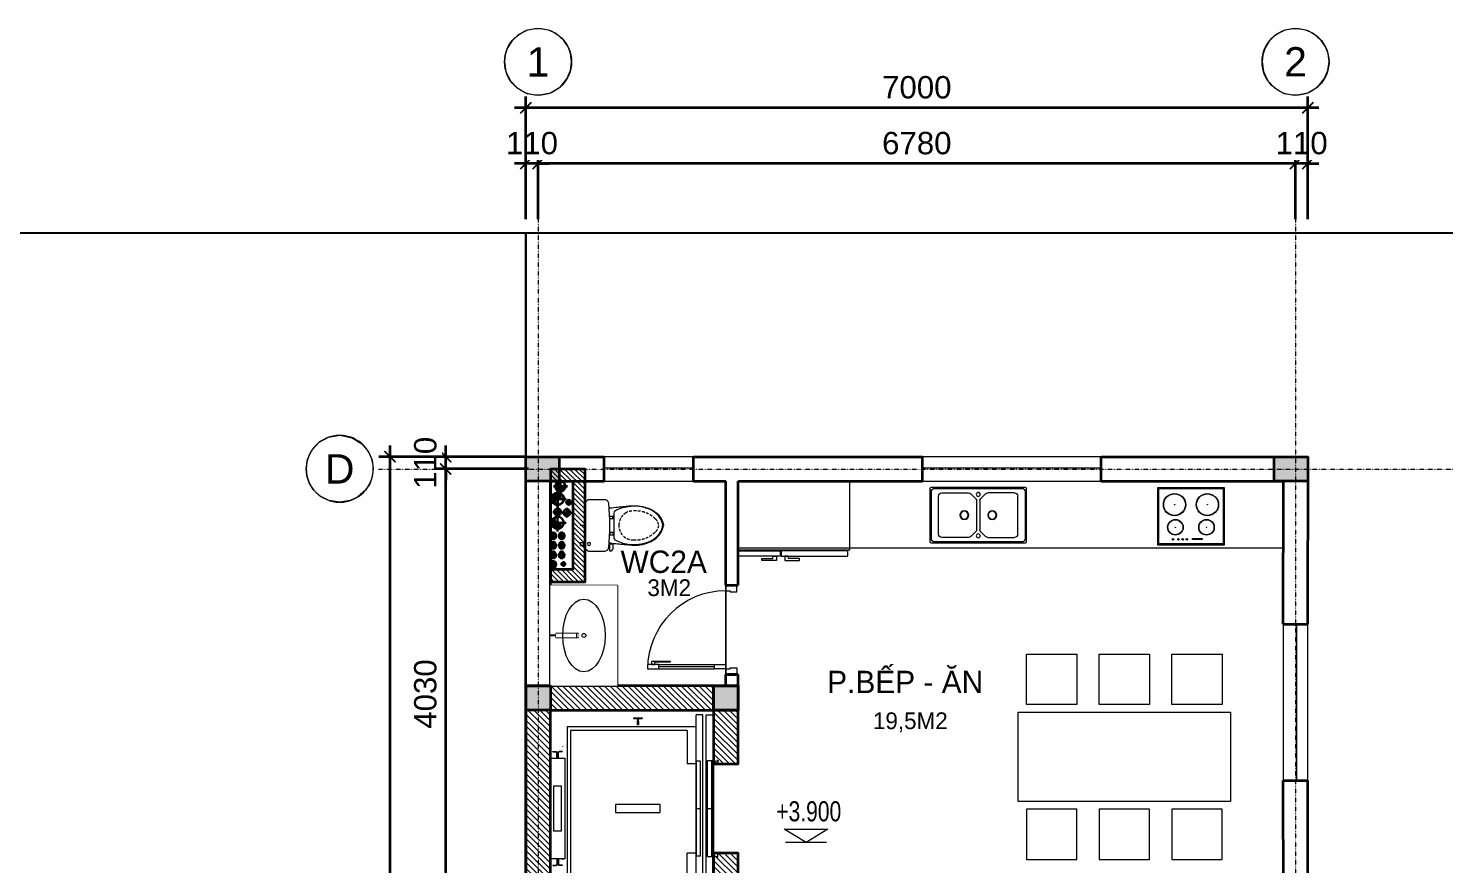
# Model space of a CAD drawing. Header units: millimetres. Extents: x -127141 to 682685, y -1234500 to 49778.
# Drawn here: x 241244 to 253923, y -268152 to -260665 of the extents above; entities that cross this region are included whole.
import ezdxf
from ezdxf.enums import TextEntityAlignment as Align

# ---------------------------------------------------------------- set-up
doc = ezdxf.new("R2010")
doc.units = ezdxf.units.MM
doc.header["$MEASUREMENT"] = 0
doc.set_wipeout_variables(frame=1)
for name, pattern in [('$AUDIT_BAD_LTYPE2', [0]), ('ACAD_ISO03W100', [30, 12, -18]), ('CENTER2', [1.125, 0.75, -0.125, 0.125, -0.125]), ('CONTINOUS', [0]), ('DASHDOT', [1, 0.5, -0.25, 0, -0.25]), ('DIVIDEX22', [1.25, 0.625, -0.25, 0, -0.125, 0, -0.25]), ('PHANTOM2', [1.25, 0.625, -0.125, 0.125, -0.125, 0.125, -0.125]), ('PHANTOM3', [1.5, 0.625, -0.125, 0.125, -0.125, 0.125, -0.125, 0.125, -0.125]), ('xref-thap C (mb tang 32-2)$0$HIDDEN', [0.375, 0.25, -0.125])]:
    doc.linetypes.add(name, pattern=pattern)
for name, color, linetype, lineweight in [('-CONCRETE', 1, 'Continuous', 35), ('-DOOR', 137, 'Continuous', 9), ('-FURNITURE', 46, 'Continuous', 9), ('-HATCH', 8, 'Continuous', 5), ('-KH', 143, 'Continuous', 13), ('-LINE1', 7, 'Continuous', 18), ('-LINE2', 252, 'Continuous', 9), ('-TEXT', 7, 'Continuous', 15), ('-WALL', 4, 'Continuous', 35), ('A-COT VACH', 2, 'Continuous', 35), ('A-DIM', 251, 'Continuous', 15), ('A-HATCH', 251, 'Continuous', 5), ('A-KY HIEU', 34, 'Continuous', 20), ('A-NET THAY', 125, 'Continuous', 18), ('A-TRUC', 251, 'DASHDOT', 5), ('A-TUONG', 7, 'Continuous', 35), ('N1.1-CN', 4, 'CONTINOUS', 35), ('N1.3-TN', 6, 'CENTER2', 35), ('N1.4-TP', 4, 'PHANTOM2', 35), ('N1.5-TH', 2, 'PHANTOM3', 30), ('N1.6-NM', 3, 'DIVIDEX22', 30), ('N4-OTHER1', 143, 'CONTINOUS', 15), ('TEXT25', 2, 'Continuous', 13)]:
    doc.layers.add(name, color=color, linetype=linetype, lineweight=lineweight)
doc.layers.add('LUOI GIONG', color=160, linetype='Continuous', plot=False)
for name, color, linetype in [('M-CD', 40, 'ACAD_ISO03W100'), ('M-Control', 170, 'CENTER2'), ('M-RP', 140, 'Continuous')]:
    doc.layers.add(name, color=color, linetype=linetype)
doc.styles.add('1', font='arial.ttf')
doc.styles.add('A1-arial', font='arial.ttf', dxfattribs={"width": 0.8})
doc.styles.get("Standard").update_dxf_attribs({"font": 'arial.ttf'})
doc.styles.add('SVN_AVO_thuong', font='')
doc.styles.add('T1', font='', dxfattribs={"height": 200})
doc.styles.add('vnavanth', font='', dxfattribs={"width": 0.8})
doc.styles.get('SVN_AVO_thuong').set_extended_font_data('SVN-Avo')
doc.styles.get('T1').set_extended_font_data('VNgeometric Light')
doc.styles.get('vnavanth').set_extended_font_data('.VnAvantH')
doc.dimstyles.new('DIM_LAYOUT A2-A3', dxfattribs={"dimscale": 0, "dimtxt": 2, "dimasz": 1, "dimexe": 1, "dimexo": 0, "dimgap": 0.8, "dimtad": 1, "dimdec": 0, "dimlfac": -1, "dimzin": 0, "dimdsep": 46, "dimtxsty": 'Standard', "dimblk": 'ARCHTICK', "dimcen": 1, "dimdle": 1, "dimclrd": 256, "dimclre": 256, "dimclrt": 7, "dimadec": 0, "dimazin": 0, "dimtfac": 1, "dimtdec": 0, "dimtix": 1, "dimtofl": 0, "dimtmove": 2, "dimatfit": 3, "dimldrblk": 'ARCHTICK', "dimfxl": 1, "dimtfill": 1, "dimtolj": 1, "dimtzin": 0, "dimarcsym": 0})

# ---------------------------------------------------------------- blocks, each defined once
blk = doc.blocks.new('X-5M-DH-2-CORE$0$A$C75E80C28')
at = {"layer": '-LINE2', "linetype": 'Continuous', "ltscale": 2}
for p, q in [((-557, -112), (-560, -112)), ((-510, -22), (-510, -51)), ((-507, -22), (-510, -22)), ((-510, -109), (-510, -79)), ((-507, -22), (-507, -51)), ((-507, -109), (-507, -79)), ((-456, -57), (-501, -57)), ((-456, -60), (-501, -60)), ((-456, -70), (-501, -70)), ((-456, -73), (-501, -73)), ((-453, -63), (-453, -67)), ((-450, -63), (-450, -67)), ((450, -63), (450, -67)), ((453, -63), (453, -67)), ((456, -57), (501, -57)), ((456, -60), (501, -60)), ((456, -70), (501, -70)), ((456, -73), (501, -73)), ((457, -112), (460, -112)), ((507, -22), (510, -22)), ((507, -22), (507, -51)), ((507, -109), (507, -79)), ((510, -22), (510, -51)), ((510, -109), (510, -79)), ((-731, -149), (731, -149)), ((-731, -1305), (-731, -149)), ((-700, -179), (700, -179)), ((-700, -1225), (-700, -179)), ((700, -1225), (700, -179)), ((731, -1305), (731, -149)), ((-700, -1225), (-400, -1225)), ((-400, -1305), (-400, -1225)), ((700, -1225), (400, -1225)), ((400, -1305), (400, -1225)), ((840, -1305), (-840, -1305)), ((-840, -1365), (-840, -1305)), ((840, -1365), (-840, -1365)), ((425, -1309), (-425, -1309)), ((-425, -1343), (-425, -1309)), ((425, -1343), (-425, -1343)), ((0, -1309), (0, -1343)), ((425, -1343), (425, -1309)), ((840, -1365), (840, -1305)), ((840, -1395), (-840, -1395)), ((-840, -1395), (-840, -1455)), ((-840, -1455), (-435, -1455)), ((-435, -1450), (-435, -1460)), ((-435, -1450), (-400, -1450)), ((-435, -1460), (-425, -1460)), ((-435, -1490), (-435, -1500)), ((-435, -1490), (-425, -1490)), ((-435, -1500), (-400, -1500)), ((-433, -1452), (-433, -1458)), ((-433, -1452), (-402, -1452)), ((-433, -1458), (-425, -1458)), ((-433, -1492), (-433, -1498)), ((-433, -1492), (-425, -1492)), ((-433, -1498), (-402, -1498)), ((430, -1406), (-430, -1406)), ((-430, -1406), (-430, -1446)), ((430, -1446), (-430, -1446)), ((-425, -1458), (-425, -1460)), ((-425, -1490), (-425, -1492)), ((-402, -1452), (-402, -1498)), ((400, -1450), (-400, -1450)), ((-400, -1450), (-400, -1500)), ((0, -1406), (0, -1446)), ((400, -1450), (400, -1500)), ((435, -1450), (400, -1450)), ((435, -1500), (400, -1500)), ((402, -1452), (402, -1498)), ((433, -1452), (402, -1452)), ((433, -1498), (402, -1498)), ((433, -1458), (425, -1458)), ((425, -1458), (425, -1460)), ((435, -1460), (425, -1460)), ((425, -1490), (425, -1492)), ((435, -1490), (425, -1490)), ((433, -1492), (425, -1492)), ((430, -1406), (430, -1446)), ((433, -1452), (433, -1458)), ((433, -1492), (433, -1498)), ((435, -1450), (435, -1460)), ((840, -1455), (435, -1455)), ((435, -1490), (435, -1500)), ((840, -1395), (840, -1455))]:
    blk.add_line(p, q, dxfattribs=at)
for points in [[(-450, 0), (-450, -130), (450, -130), (450, 0)], [(-200, -29), (200, -29), (200, -101), (-200, -101)], [(-36, -584), (36, -584), (36, -984), (-36, -984)]]:
    blk.add_lwpolyline(points, close=True, dxfattribs=at)
for points in [[(-780, -789), (-751, -789, 0.414214), (-750, -788), (-750, -784), (-750, -780, 0.414214), (-751, -779), (-780, -779, -0.256978), (-784, -782), (-798, -782, -0.414214), (-801, -779), (-804, -749, 0.414214), (-807, -746), (-812, -746), (-812, -784), (-812, -821), (-807, -821, 0.414214), (-804, -818), (-801, -789, -0.414214), (-798, -786), (-784, -786, -0.256978), (-780, -789)], [(780, -789), (751, -789, -0.414214), (750, -788), (750, -784), (750, -780, -0.414214), (751, -779), (780, -779, 0.256978), (784, -782), (798, -782, 0.414214), (801, -779), (804, -749, -0.414214), (807, -746), (812, -746), (812, -784), (812, -821), (807, -821, -0.414214), (804, -818), (801, -789, 0.414214), (798, -786), (784, -786, 0.256978), (780, -789)]]:
    blk.add_lwpolyline(points, format="xyb", dxfattribs=at)
for centre, radius, start, end in [((-501, -51), 9.4, 180, 270), ((-501, -79), 9.4, 90, 180), ((-501, -51), 6.2, 180, 270), ((-501, -79), 6.2, 90, 180), ((-456, -63), 6.2, 0, 90), ((-456, -63), 3, 0, 90), ((-456, -67), 6.2, 270, 0), ((-456, -67), 3, 270, 0), ((456, -63), 6.2, 90, 180), ((456, -67), 6.2, 180, 270), ((456, -63), 3, 90, 180), ((456, -67), 3, 180, 270), ((501, -51), 6.2, 270, 0), ((501, -51), 9.4, 270, 0), ((501, -79), 9.4, 0, 90), ((501, -79), 6.2, 0, 90)]:
    blk.add_arc(centre, radius, start, end, dxfattribs=at)
blk = doc.blocks.new('A$C5C575821')
at = {"layer": '-CONCRETE'}
h = blk.add_hatch(color=256, dxfattribs=at)
h.dxf.hatch_style = 1
h.paths.add_polyline_path([(0, 220), (0, 0), (220, 0), (220, 220)])
blk.add_lwpolyline([(0, 0), (220, 0), (220, 220), (0, 220)], close=True, dxfattribs=at)
blk = doc.blocks.new('A$C3F71457E')
at = {"layer": 'A-HATCH'}
h = blk.add_hatch(dxfattribs=at)
h.set_pattern_fill('ANSI31', color=256, scale=300)
h.paths.add_polyline_path([(200, 380), (-20, 380), (-20, -98), (18, -98), (18, -67), (12, -67), (12, -75), (10, -75), (10, -65), (20, -65), (20, -100), (200, -100)])
h.paths.add_polyline_path([(-20, 600), (-1480, 600), (-1480, 380), (-20, 380)])
h.paths.add_polyline_path([(-1480, 380), (-1700, 380), (-1700, -1380), (-1480, -1380)])
h.paths.add_polyline_path([(-20, -1380), (-1480, -1380), (-1480, -1600), (-20, -1600)])
h.paths.add_polyline_path([(200, -900), (20, -900), (20, -935), (10, -935), (10, -925), (12, -925), (12, -933), (18, -933), (18, -902), (-20, -902), (-20, -1380), (-20, -1380), (200, -1380)])
at = {"layer": '-CONCRETE'}
blk.add_lwpolyline([(-20, -100), (-20, 380), (-1480, 380), (-1480, -1380), (-20, -1380), (-20, -900), (200, -900), (200, -1600), (-1700, -1600), (-1700, 600), (200, 600), (200, -100), (-20, -100)], dxfattribs=at)
at = {"layer": '-LINE1'}
blk.add_line((-20, -900), (-20, -100), dxfattribs=at)
at = {"layer": '-WALL'}
for p in [(-1700, 380), (-20, 380), (-1700, -1600), (-20, -1600)]:
    blk.add_blockref('A$C5C575821', p, dxfattribs=at)
at = {"color": 2, "rotation": 90}
blk.add_blockref('X-5M-DH-2-CORE$0$A$C75E80C28', (-1480, -500), dxfattribs=at)
blk = doc.blocks.new('A$C18091ED7')
for p, q in [((0, -42), (0, 0)), ((146, -27), (179, -27)), ((146, -27), (146, -30)), ((146, -30), (166, -30)), ((153, -37), (146, -30)), ((152, 0), (152, -27)), ((152, 0), (179, 0)), ((153, -37), (166, -37)), ((153, -40), (153, -37)), ((153, -40), (178, -40)), ((153, -40), (178, -40)), ((153, -40), (153, -42)), ((185, -30), (166, -30)), ((178, -37), (166, -37)), ((185, -30), (178, -37)), ((178, -37), (178, -40)), ((178, -40), (178, -42)), ((179, 0), (179, -27)), ((179, -27), (185, -27)), ((185, -27), (185, -30)), ((-83, -267), (-83, -300)), ((-83, -278), (-83, -288)), ((-61, -290), (-83, -290)), ((-63, -265), (-81, -265)), ((-61, -267), (-61, -300)), ((61, -267), (61, -300)), ((61, -290), (83, -290)), ((63, -265), (81, -265)), ((83, -267), (83, -300)), ((83, -278), (83, -288)), ((165, -262), (165, -290)), ((168, -260), (228, -260)), ((168, -292), (207, -292)), ((231, -274), (231, -262))]:
    blk.add_line(p, q)
for points in [[(230, -219, -0.137407), (225, -235), (222, -241, -0.236081), (198, -255, -0.051961), (-198, -255, -0.236081), (-222, -241), (-225, -235, -0.137407), (-230, -219), (-230, -72, -0.198912), (-226, -63), (-209, -46, -0.198912), (-200, -42), (0, -42), (200, -42, -0.198912), (209, -46), (226, -63, -0.198912), (230, -72)], [(144, -619, -0.212405), (26, -734, -0.027685), (-1, -739, -0.022279), (-26, -734, -0.212405), (-144, -619, -0.142796), (-167, -428, -0.093005), (-128, -309, -0.256439), (-111, -300), (0, -300), (111, -300, -0.256439), (128, -309, -0.093005), (167, -428, -0.142796)]]:
    blk.add_lwpolyline(points, format="xyb", close=True)
at = {"linetype": 'xref-thap C (mb tang 32-2)$0$HIDDEN', "ltscale": 100}
blk.add_lwpolyline([(61, -669, -0.199031), (0, -699, -0.199031), (-61, -669, -0.218924), (-132, -478, -0.153791), (-112, -404, -0.236701), (0, -348, -0.236701), (112, -404, -0.153791), (132, -478, -0.218924)], format="xyb", close=True, dxfattribs=at)
blk.add_circle((166, -78), 13.9)
for centre, radius, start, end in [((-81, -267), 1.98, 90, 180), ((-63, -267), 1.98, 0, 90), ((63, -267), 1.98, 90, 180), ((81, -267), 1.98, 0, 90), ((168, -262), 2.47, 90, 180), ((168, -290), 2.47, 180, 270), ((207, -277), 15.5, 270, 306.4659), ((168, -225), 80.1, 306.4659, 320.3123), ((228, -274), 2.47, 320.3123, 0)]:
    blk.add_arc(centre, radius, start, end)
for points in [[(-156, -259), (-157, -267), (-164, -328), (-169, -385), (-184, -528), (-136, -679), (-50, -735), (-20, -741), (0, -744)], [(156, -259), (157, -267), (164, -328), (169, -385), (184, -528), (136, -679), (50, -735), (20, -741), (0, -744)]]:
    blk.add_open_spline(points, degree=3, knots=[130.613938, 130.613938, 130.613938, 130.613938, 152.852109, 311.129351, 417.703951, 561.383393, 697.692632, 710.812262, 710.812262, 710.812262, 710.812262])
blk = doc.blocks.new('A$C14986441')
at = {"ltscale": 3}
for p, q in [((-250, 420), (-250, -420)), ((240, 430), (-240, 430)), ((250, -420), (250, 420)), ((-200, 325), (-200, 87)), ((170, 355), (-170, 355)), ((200, 87), (200, 325)), ((-191, 66), (-149, 24)), ((-128, 15), (128, 15)), ((149, 24), (191, 66)), ((-200, -325), (-200, -87)), ((-191, -66), (-149, -24)), ((-128, -15), (128, -15)), ((149, -24), (191, -66)), ((200, -87), (200, -325)), ((170, -355), (-170, -355)), ((-240, -430), (240, -430))]:
    blk.add_line(p, q, dxfattribs=at)
blk.add_lwpolyline([(240, -390), (240, 390, 0.414214), (210, 420), (-210, 420, 0.414214), (-240, 390), (-240, -390, 0.414214), (-210, -420), (210, -420, 0.414214)], format="xyb", close=True, dxfattribs=at)
for centre, radius in [((0, 125), 40), ((0, 125), 35), ((-186, 0), 17.5), ((185, 0), 17.5), ((0, -125), 40), ((0, -125), 35)]:
    blk.add_circle(centre, radius, dxfattribs=at)
for centre, radius, start, end in [((-240, 420), 10, 90, 180), ((240, 420), 10, 0, 90), ((-170, 325), 30, 90, 180), ((170, 325), 30, 0, 90), ((-170, 87), 30, 180, 225), ((-128, 45), 30, 225, 270), ((128, 45), 30, 270, 315), ((170, 87), 30, 315, 0), ((-170, -87), 30, 135, 180), ((-128, -45), 30, 90, 135), ((128, -45), 30, 45, 90), ((170, -87), 30, 0, 45), ((-170, -325), 30, 180, 270), ((170, -325), 30, 270, 0), ((-240, -420), 10, 180, 270), ((240, -420), 10, 270, 0)]:
    blk.add_arc(centre, radius, start, end, dxfattribs=at)
blk = doc.blocks.new('A$C55AD6C8F')
at = {"ltscale": 3}
for p, q in [((-670, 624), (-670, 1000)), ((-670, 1000), (-624, 1000)), ((-624, 1000), (-624, 624)), ((0, 1000), (-615, 1000)), ((-615, 1000), (-615, 0)), ((0, 0), (0, 1000)), ((-624, 624), (-670, 624)), ((-670, 613), (-670, 18)), ((-624, 613), (-670, 613)), ((-624, 18), (-624, 613)), ((-670, 18), (-624, 18)), ((-615, 0), (0, 0))]:
    blk.add_line(p, q, dxfattribs=at)
at = {"ltscale": 3, "elevation": 0}
for points in [[(-670, 688), (-670, 657), (-710, 657), (-710, 788), (-691, 788), (-691, 688)], [(-670, 549), (-670, 580), (-710, 580), (-710, 449), (-691, 449), (-691, 549)]]:
    blk.add_lwpolyline(points, close=True, dxfattribs=at)
blk = doc.blocks.new('A$C23F441E4')
at = {"ltscale": 3}
blk.add_lwpolyline([(-300, 0), (-300, -510), (300, -510), (300, 0), (-300, 0)], dxfattribs=at)
for points in [[(-290, -10), (-290, -500), (290, -500), (290, -10)], [(-100, -46), (-15, -46), (-15, -56), (-100, -56)]]:
    blk.add_lwpolyline(points, close=True, dxfattribs=at)
for centre, radius in [((-139, -156), 70), ((-139, -156), 67), ((37, -48), 6.6), ((74, -48), 6.6), ((139, -156), 70), ((139, -156), 67), ((112, -48), 6.6), ((160, -48), 6.6), ((-139, -156), 2), ((139, -156), 2), ((-147, -359), 100), ((-147, -359), 97), ((-147, -359), 2), ((147, -359), 100), ((147, -359), 97), ((147, -359), 2)]:
    blk.add_circle(centre, radius, dxfattribs=at)
blk = doc.blocks.new('Sink_Cicle')
blk.add_lwpolyline([(17, -50), (-17, -50), (-18, -252), (17, -252)], close=True)
blk.add_circle((0, -300), 17.5)
at = {"layer": 'Defpoints'}
blk.add_line((0, -100), (0, 0), dxfattribs=at)
blk.add_wipeout([(17, -50), (-17, -50), (-18, -252), (17, -252)])
at = {"layer": '-FURNITURE', "linetype": 'Continuous'}
blk.add_ellipse((0, -300), major_axis=(-325, 0), ratio=0.584615, dxfattribs=at)
blk.add_line((-18, -237), (17, -237))
blk = doc.blocks.new('*U92')
at = {"ltscale": 300}
blk.add_lwpolyline([(0, 0), (900, 0), (900, -600), (0, -600)], close=True, dxfattribs=at)
blk.add_wipeout([(0, 0), (900, 0), (900, -600), (0, -600)], dxfattribs=at)
blk.add_blockref('Sink_Cicle', (450, 0), dxfattribs=at)
blk = doc.blocks.new('A$C2896516a')
for points in [[(75, 1386), (525, 1386), (525, 1836), (75, 1836), (75, 1386)], [(725, 1386), (1175, 1386), (1175, 1836), (725, 1836), (725, 1386)], [(1375, 1386), (1825, 1386), (1825, 1836), (1375, 1836), (1375, 1386)], [(75, 450), (525, 450), (525, 0), (75, 0), (75, 450)], [(725, 450), (1175, 450), (1175, 0), (725, 0), (725, 450)], [(1375, 450), (1825, 450), (1825, 0), (1375, 0), (1375, 450)]]:
    blk.add_lwpolyline(points)
blk.add_lwpolyline([(0, 518), (1900, 518), (1900, 1318), (0, 1318)], close=True)
blk = doc.blocks.new('*U122')
at = {"linetype": '$AUDIT_BAD_LTYPE2'}
for p, q in [((70, 100), (70, 600)), ((90, 600), (90, 100))]:
    blk.add_line(p, q, dxfattribs=at)
for points in [[(50, 600), (90, 600), (90, 700), (50, 700), (50, 600)], [(50, 603), (50, 100)], [(50, 100), (90, 100), (90, 0), (50, 0), (50, 100)]]:
    blk.add_lwpolyline(points)
for points in [[(118, 495), (118, 664), (90, 664), (90, 636), (113, 636), (113, 495)], [(0, 0), (50, 0), (50, -40), (60, -40), (60, -100), (0, -100)], [(800, 0), (750, 0), (750, -40), (740, -40), (740, -100), (800, -100)]]:
    blk.add_lwpolyline(points, close=True)
at = {"linetype": '$AUDIT_BAD_LTYPE2', "ltscale": 0.3}
blk.add_arc((50, 0), 700, 0, 90, dxfattribs=at)
blk = doc.blocks.new('_ArchTick')
at = {"color": 0, "linetype": 'ByBlock', "const_width": 0.15}
blk.add_lwpolyline([(-0.5, -0.5), (0.5, 0.5)], dxfattribs=at)
blk = doc.blocks.new('*D2482')
at = {"layer": 'A-DIM', "lineweight": -2, "transparency": 16777216}
for p, q in [((1974, 17884), (1157, 17884)), ((1257, 17884), (1257, 17984)), ((1974, 17774), (1157, 17774)), ((1257, 17774), (1257, 17674))]:
    blk.add_line(p, q, dxfattribs=at)
at = {"layer": 'Defpoints', "color": 0, "transparency": 16777216}
for p in [(1974, 17884), (1974, 17774)]:
    blk.add_point(p, dxfattribs=at)
at = {"layer": 'A-DIM', "lineweight": -2, "transparency": 16777216, "xscale": 100, "yscale": 100, "zscale": 100}
for p, rotation in [((1257, 17884), 270), ((1257, 17774), 90)]:
    blk.add_blockref('_ArchTick', p, dxfattribs=dict(at, rotation=rotation))
at = {"layer": 'A-DIM', "color": 7, "transparency": 16777216, "insert": (1075, 17829), "char_height": 200, "attachment_point": 5, "rotation": 90, "bg_fill": 3, "box_fill_scale": 1.25, "bg_fill_color": 256, "bg_fill_true_color": 13158600, "bg_fill_transparency": 0}
blk.add_mtext('\\A1;110', dxfattribs=at)
at = {"layer": 'Defpoints', "color": 0, "transparency": 16777216}
blk.add_point((1257, 17774), dxfattribs=at)
blk = doc.blocks.new('*D2484')
at = {"layer": 'A-DIM', "lineweight": -2, "transparency": 16777216}
for p, q in [((2084, 20011), (2084, 20608)), ((8864, 20011), (8864, 20608)), ((8964, 20508), (1984, 20508))]:
    blk.add_line(p, q, dxfattribs=at)
at = {"layer": 'Defpoints', "color": 0, "transparency": 16777216}
for p in [(2084, 20508), (2084, 20011, 0), (8864, 20011, 0)]:
    blk.add_point(p, dxfattribs=at)
at = {"layer": 'A-DIM', "lineweight": -2, "transparency": 16777216, "xscale": 100, "yscale": 100, "zscale": 100, "rotation": 180}
blk.add_blockref('_ArchTick', (2084, 20508), dxfattribs=at)
at = {"layer": 'A-DIM', "lineweight": -2, "transparency": 16777216, "xscale": 100, "yscale": 100, "zscale": 100}
blk.add_blockref('_ArchTick', (8864, 20508), dxfattribs=at)
at = {"layer": 'A-DIM', "color": 7, "transparency": 16777216, "insert": (5474, 20690), "char_height": 200, "attachment_point": 5, "bg_fill": 3, "box_fill_scale": 1.25, "bg_fill_color": 256, "bg_fill_true_color": 13158600, "bg_fill_transparency": 0}
blk.add_mtext('\\A1;6780', dxfattribs=at)
blk = doc.blocks.new('*D2485')
at = {"layer": 'A-DIM', "lineweight": -2, "transparency": 16777216}
for p, q in [((1974, 20011), (1974, 20608)), ((2084, 20011), (2084, 20608)), ((1974, 20508), (1874, 20508)), ((2084, 20508), (2184, 20508))]:
    blk.add_line(p, q, dxfattribs=at)
at = {"layer": 'Defpoints', "color": 0, "transparency": 16777216}
for p in [(1974, 20011), (2084, 20011, 0)]:
    blk.add_point(p, dxfattribs=at)
at = {"layer": 'A-DIM', "lineweight": -2, "transparency": 16777216, "xscale": 100, "yscale": 100, "zscale": 100}
blk.add_blockref('_ArchTick', (1974, 20508), dxfattribs=at)
at = {"layer": 'A-DIM', "lineweight": -2, "transparency": 16777216, "xscale": 100, "yscale": 100, "zscale": 100, "rotation": 180}
blk.add_blockref('_ArchTick', (2084, 20508), dxfattribs=at)
at = {"layer": 'A-DIM', "color": 7, "transparency": 16777216, "insert": (2029, 20690), "char_height": 200, "attachment_point": 5, "bg_fill": 3, "box_fill_scale": 1.25, "bg_fill_color": 256, "bg_fill_true_color": 13158600, "bg_fill_transparency": 0}
blk.add_mtext('\\A1;110', dxfattribs=at)
at = {"layer": 'Defpoints', "color": 0, "transparency": 16777216}
blk.add_point((1974, 20508), dxfattribs=at)
blk = doc.blocks.new('*D2486')
at = {"layer": 'A-DIM', "lineweight": -2, "transparency": 16777216}
for p, q in [((8864, 20011), (8864, 20608)), ((8974, 20011), (8974, 20608)), ((8864, 20508), (8764, 20508)), ((8974, 20508), (9074, 20508))]:
    blk.add_line(p, q, dxfattribs=at)
at = {"layer": 'Defpoints', "color": 0, "transparency": 16777216}
for p in [(8864, 20011), (8974, 20011, 0)]:
    blk.add_point(p, dxfattribs=at)
at = {"layer": 'A-DIM', "lineweight": -2, "transparency": 16777216, "xscale": 100, "yscale": 100, "zscale": 100}
blk.add_blockref('_ArchTick', (8864, 20508), dxfattribs=at)
at = {"layer": 'A-DIM', "lineweight": -2, "transparency": 16777216, "xscale": 100, "yscale": 100, "zscale": 100, "rotation": 180}
blk.add_blockref('_ArchTick', (8974, 20508), dxfattribs=at)
at = {"layer": 'A-DIM', "color": 7, "transparency": 16777216, "insert": (8919, 20690), "char_height": 200, "attachment_point": 5, "bg_fill": 3, "box_fill_scale": 1.25, "bg_fill_color": 256, "bg_fill_true_color": 13158600, "bg_fill_transparency": 0}
blk.add_mtext('\\A1;110', dxfattribs=at)
at = {"layer": 'Defpoints', "color": 0, "transparency": 16777216}
blk.add_point((8864, 20508), dxfattribs=at)
blk = doc.blocks.new('*D2489')
at = {"layer": 'A-DIM', "lineweight": -2, "transparency": 16777216}
for p, q in [((1998, 17774), (1157, 17774)), ((1257, 13644), (1257, 17874)), ((1998, 13744), (1157, 13744))]:
    blk.add_line(p, q, dxfattribs=at)
at = {"layer": 'Defpoints', "color": 0, "transparency": 16777216}
for p in [(1257, 17774), (1998, 17774, 0), (1998, 13744, 0)]:
    blk.add_point(p, dxfattribs=at)
at = {"layer": 'A-DIM', "lineweight": -2, "transparency": 16777216, "xscale": 100, "yscale": 100, "zscale": 100}
for p, rotation in [((1257, 17774), 90), ((1257, 13744), 270)]:
    blk.add_blockref('_ArchTick', p, dxfattribs=dict(at, rotation=rotation))
at = {"layer": 'A-DIM', "color": 7, "transparency": 16777216, "insert": (1075, 15759), "char_height": 200, "attachment_point": 5, "rotation": 90, "bg_fill": 3, "box_fill_scale": 1.25, "bg_fill_color": 256, "bg_fill_true_color": 13158600, "bg_fill_transparency": 0}
blk.add_mtext('\\A1;4030', dxfattribs=at)
blk = doc.blocks.new('*D2498')
at = {"layer": 'A-DIM', "lineweight": -2, "transparency": 16777216}
for p, q in [((1974, 20398), (1974, 21108)), ((8974, 20398), (8974, 21108)), ((9074, 21008), (1874, 21008))]:
    blk.add_line(p, q, dxfattribs=at)
at = {"layer": 'Defpoints', "color": 0, "transparency": 16777216}
for p in [(1974, 21008), (1974, 20398, 0), (8974, 20398, 0)]:
    blk.add_point(p, dxfattribs=at)
at = {"layer": 'A-DIM', "lineweight": -2, "transparency": 16777216, "xscale": 100, "yscale": 100, "zscale": 100, "rotation": 180}
blk.add_blockref('_ArchTick', (1974, 21008), dxfattribs=at)
at = {"layer": 'A-DIM', "lineweight": -2, "transparency": 16777216, "xscale": 100, "yscale": 100, "zscale": 100}
blk.add_blockref('_ArchTick', (8974, 21008), dxfattribs=at)
at = {"layer": 'A-DIM', "color": 7, "transparency": 16777216, "insert": (5474, 21190), "char_height": 200, "attachment_point": 5, "bg_fill": 3, "box_fill_scale": 1.25, "bg_fill_color": 256, "bg_fill_true_color": 13158600, "bg_fill_transparency": 0}
blk.add_mtext('\\A1;7000', dxfattribs=at)
blk = doc.blocks.new('Tag - Metric')
blk.add_lwpolyline([(0, 3.44), (-1.1, 3.26), (-2.06, 2.76), (-2.71, 2.12), (-3.13, 1.43), (-3.37, 0.73), (-3.44, 0), (-3.3, -0.99), (-2.83, -1.96), (-2.11, -2.72), (-1.16, -3.24), (0, -3.44), (1.28, -3.19), (2.29, -2.57), (2.96, -1.75), (3.33, -0.88), (3.44, 0), (3.34, 0.84), (3.08, 1.53), (2.65, 2.2), (1.84, 2.91), (1.07, 3.27), (0, 3.44)], close=True)
blk.add_circle((0, 0), 3.44)
at = {"style": 'A1-arial', "flags": 8}
blk.add_attdef('1', text='', height=3, dxfattribs=at).set_placement((0, 0), align=Align.MIDDLE_CENTER)
blk = doc.blocks.new('*D2501')
at = {"layer": 'A-DIM', "lineweight": -2, "transparency": 16777216}
for p, q in [((1977, 17884), (658, 17884)), ((758, 17984), (758, 4099)), ((1977, 4199), (658, 4199))]:
    blk.add_line(p, q, dxfattribs=at)
at = {"layer": 'Defpoints', "color": 0, "transparency": 16777216}
for p in [(1977, 17884, 0), (758, 4199), (1977, 4199, 0)]:
    blk.add_point(p, dxfattribs=at)
at = {"layer": 'A-DIM', "lineweight": -2, "transparency": 16777216, "xscale": 100, "yscale": 100, "zscale": 100}
for p, rotation in [((758, 17884), 90), ((758, 4199), 270)]:
    blk.add_blockref('_ArchTick', p, dxfattribs=dict(at, rotation=rotation))
at = {"layer": 'A-DIM', "color": 7, "transparency": 16777216, "insert": (575, 11041), "char_height": 200, "attachment_point": 5, "rotation": 90, "bg_fill": 3, "box_fill_scale": 1.25, "bg_fill_color": 256, "bg_fill_true_color": 13158600, "bg_fill_transparency": 0}
blk.add_mtext('\\A1;13685', dxfattribs=at)
blk = doc.blocks.new('cot 220')
at = {"layer": 'A-COT VACH'}
h = blk.add_hatch(color=251, dxfattribs=at)
h.dxf.hatch_style = 1
h.paths.add_polyline_path([(110, 110), (-110, 110), (-110, -110), (110, -110)])
blk.add_lwpolyline([(-110, -110), (110, -110), (110, 110), (-110, 110)], close=True, dxfattribs=at)
blk = doc.blocks.new('N-ONGDUNG')
at = {"layer": 'N4-OTHER1', "ltscale": 10}
h = blk.add_hatch(dxfattribs=at)
h.set_pattern_fill('ANSI31', color=256, scale=36, angle=-90, style=0)
h.set_pattern_definition([(315, (39548.85, 159241.4585), (3.18198052, 3.18198052), [])])
h.paths.add_polyline_path([(0, 45, -0.414214), (45, 0), (0, 0)])
h.paths.add_polyline_path([(-45, 0, -0.414214), (0, 45), (0, 0, 1)])
h.paths.add_polyline_path([(0, 0), (45, 0, -1)])
at = {"linetype": 'Continuous', "ltscale": 10}
for p, q in [((63, 0), (-63, 0)), ((0, 63), (0, -63))]:
    blk.add_line(p, q, dxfattribs=at)
blk.add_circle((0, 0), 45, dxfattribs=at)
for centre, start, end in [((-23, 0), 0, 180), ((23, 0), 180, 0)]:
    blk.add_arc(centre, 22.5, start, end, dxfattribs=at)
blk = doc.blocks.new('$cc')
h = blk.add_hatch()
h.set_pattern_fill('_USER', color=8, scale=0.05, angle=45, style=0, pattern_type=0)
h.set_pattern_definition([(45, (-200956.024176, 465343.044346), (-0.0353553390593, 0.0353553390593), [])])
edge = h.paths.add_edge_path()
edge.add_arc((-0.19, -0.25), 0.313, -53.1301, 53.1301, ccw=False)
edge.add_arc((0, 0), 0.5, 90, 270, ccw=False)
edge.add_arc((0.19, 0.25), 0.312, 126.8699, 233.1301)
at = {"color": 8}
blk.add_lwpolyline([(0, 0, -0.5), (0, -0.5, -1), (0, 0.5, 0.5), (0, 0, 0.333333), (0, 0, 0.333333)], format="xyb", dxfattribs=at)
blk.add_circle((0, 0), 0.5)
blk = doc.blocks.new('A$C9810a9bf')
at = {"layer": 'M-RP', "ltscale": 200}
for centre, radius in [((-14.75, 0), 14.75), ((-14.75, 0), 4.75), ((17.95, 0), 17.95), ((17.95, 0), 7.95)]:
    blk.add_circle(centre, radius, dxfattribs=at)
blk.add_ellipse((3.2, 0), major_axis=(-32.7, 0), ratio=0.75611402, dxfattribs=at)
at = {"layer": 'M-RP', "ltscale": 200, "xscale": 9.5, "yscale": 9.5, "zscale": 9.5, "rotation": 180}
blk.add_blockref('$cc', (-14.75, 0), dxfattribs=at)
at = {"layer": 'M-RP', "ltscale": 200, "xscale": 15.9, "yscale": 15.9, "zscale": 15.9}
blk.add_blockref('$cc', (17.95, 0), dxfattribs=at)
blk = doc.blocks.new('A$Caa2107e4')
at = {"layer": 'M-Control', "ltscale": 0.03}
for centre, radius in [((-14.75, 0), 14.75), ((-14.75, 0), 4.75), ((17.95, 0), 17.95), ((17.95, 0), 7.95)]:
    blk.add_circle(centre, radius, dxfattribs=at)
blk.add_ellipse((3.2, 0), major_axis=(-32.7, 0), ratio=0.75611402, dxfattribs=at)
at = {"layer": 'M-Control', "ltscale": 0.03, "xscale": 9.5, "yscale": 9.5, "zscale": 9.5, "rotation": 180}
blk.add_blockref('$cc', (-14.75, 0), dxfattribs=at)
at = {"layer": 'M-Control', "ltscale": 0.03, "xscale": 15.9, "yscale": 15.9, "zscale": 15.9}
blk.add_blockref('$cc', (17.95, 0), dxfattribs=at)
blk = doc.blocks.new('A$Cddca1029')
at = {"layer": 'A-HATCH'}
h = blk.add_hatch(dxfattribs=at)
h.set_pattern_fill('ANSI31', color=256, scale=250, angle=180)
h.set_pattern_definition([(225, (850724.535, -721488), (22.0970869, -22.0970869), [])])
h.paths.add_polyline_path([(900, 12), (1010, 12), (1010, 322), (0, 322), (0, 12), (110, 12), (110, 212), (900, 212)])
at = {"layer": 'A-NET THAY'}
blk.add_line((110, 12), (900, 12, 0), dxfattribs=at)
at = {"layer": 'A-TUONG'}
for points in [[(900, 12), (1010, 12), (1010, 322), (0, 322), (0, 12), (110, 12), (110, 212), (900, 212), (900, 12)], [(110, 12), (900, 12)]]:
    blk.add_lwpolyline(points, dxfattribs=at)
at = {"layer": 'M-CD', "xscale": 34, "yscale": 34, "zscale": 34, "rotation": 270}
blk.add_blockref('$cc', (851, 128), dxfattribs=at)
at = {"layer": 'M-RP', "ltscale": 200}
for name, p in [('A$C9810a9bf', (595, 113)), ('A$Caa2107e4', (595, 113)), ('A$C9810a9bf', (680, 113)), ('A$Caa2107e4', (680, 113)), ('A$C9810a9bf', (766, 113)), ('A$Caa2107e4', (766, 113)), ('A$C9810a9bf', (595, 38)), ('A$Caa2107e4', (595, 38)), ('A$C9810a9bf', (680, 38)), ('A$Caa2107e4', (680, 38)), ('A$C9810a9bf', (766, 38)), ('A$Caa2107e4', (766, 38)), ('A$C9810a9bf', (851, 38)), ('A$Caa2107e4', (851, 38))]:
    blk.add_blockref(name, p, dxfattribs=at)
at = {"layer": 'N1.1-CN', "xscale": 0.4444444444444459, "yscale": 0.4444444444444459, "zscale": 0.4444444444444459}
blk.add_blockref('N-ONGDUNG', (299, 177), dxfattribs=at)
at = {"layer": 'N1.3-TN', "xscale": -1, "rotation": 180}
blk.add_blockref('N-ONGDUNG', (155, 102), dxfattribs=at)
at = {"layer": 'N1.4-TP', "xscale": 1.222222222222223, "yscale": 1.222222222222223, "zscale": 1.222222222222223, "rotation": 180}
blk.add_blockref('N-ONGDUNG', (266, 77), dxfattribs=at)
at = {"layer": 'N1.5-TH', "xscale": 0.6666666666666681, "yscale": 0.6666666666666681, "zscale": 0.6666666666666681}
for p in [(391, 159), (385, 77)]:
    blk.add_blockref('N-ONGDUNG', p, dxfattribs=at)
at = {"layer": 'N1.6-NM', "xscale": -1.222222222222223, "yscale": 1.222222222222223, "zscale": 1.222222222222223, "rotation": 180}
blk.add_blockref('N-ONGDUNG', (482, 77), dxfattribs=at)
blk = doc.blocks.new('A$C435fd1c9')
at = {"layer": 'A-COT VACH'}
h = blk.add_hatch(color=251, dxfattribs=at)
h.dxf.hatch_style = 1
h.paths.add_polyline_path([(8974, 17663.7), (8974, 17883.7), (8674, 17883.7), (8674, 17663.7)])
at = {"layer": 'A-COT VACH', "elevation": 0}
blk.add_lwpolyline([(8974, 17663.7), (8674, 17663.7), (8674, 17883.7), (8974, 17883.7)], close=True, dxfattribs=at)
at = {"layer": 'A-COT VACH'}
blk.add_blockref('cot 220', (3763.9, 15723.4, 0), dxfattribs=at)
at = {"layer": 'A-DIM'}
for base, p1, p2, angle, picture, middle in [((2083.9, 20507.9, 0), (8864.1, 20011.2, 0), (2083.9, 20011.1, 0), 180, '*D2484', (5474, 20690, 0)), ((1257.4, 17773.6, 0), (1973.9, 17883.6, 0), (1973.9, 17773.6, 0), 90, '*D2482', (1075.3, 17828.6, 0))]:
    dim = blk.add_linear_dim(base=base, p1=p1, p2=p2, angle=angle, dimstyle='DIM_LAYOUT A2-A3', override={"dimscale": 100}, dxfattribs=at)
    dim.commit()
    dim.dimension.update_dxf_attribs({"geometry": picture, "text_midpoint": middle})
for base, p1, p2, angle, picture, middle in [((1973.9, 20507.8, 0), (2083.9, 20011.1, 0), (1973.9, 20011.1, 0), 180, '*D2485', (2028.9, 20689.9, 0)), ((8864.1, 20507.9, 0), (8974.1, 20011.2, 0), (8864.1, 20011.2, 0), 180, '*D2486', (8919.1, 20690, 0)), ((1257.4, 17773.6, 0), (1997.8, 13743.6, 0), (1997.8, 17773.6), 270, '*D2489', (1075.3, 15758.6, 0))]:
    dim = blk.add_linear_dim(base=base, p1=p1, p2=p2, angle=angle, dimstyle='DIM_LAYOUT A2-A3', override={"dimscale": 100}, dxfattribs=at)
    dim.commit()
    dim.dimension.update_dxf_attribs({"geometry": picture, "text_midpoint": middle})
at = {"layer": 'A-TRUC', "ltscale": 3, "elevation": 0}
blk.add_lwpolyline([(2083.9, 20484.1), (2083.9, 867.1)], dxfattribs=at)
at = {"layer": 'A-DIM'}
dim = blk.add_linear_dim(base=(757.6, 4198.7, 0), p1=(1976.6, 17883.6, 0), p2=(1976.8, 4198.7, 0), angle=90, dimstyle='DIM_LAYOUT A2-A3', override={"dimscale": 100}, dxfattribs=at)
dim.commit()
dim.dimension.update_dxf_attribs({"geometry": '*D2501', "text_midpoint": (575.4, 11041.1, 0)})
at = {"layer": 'A-COT VACH'}
h = blk.add_hatch(color=251, dxfattribs=at)
h.dxf.hatch_style = 1
h.paths.add_polyline_path([(1973.9, 17663.6), (2273.9, 17663.6), (2273.9, 17883.6), (1973.9, 17883.6)])
h = blk.add_hatch(color=251, dxfattribs=at)
h.dxf.hatch_style = 1
h.paths.add_polyline_path([(1973.9, 17663.6), (2273.9, 17663.6), (2273.9, 17883.6), (1973.9, 17883.6)])
at = {"layer": 'A-COT VACH', "elevation": 0}
blk.add_lwpolyline([(2273.9, 17663.6), (1973.9, 17663.6), (1973.9, 17883.6), (2273.9, 17883.6)], close=True, dxfattribs=at)
blk.add_lwpolyline([(2273.9, 17663.6), (1973.9, 17663.6), (1973.9, 17883.6), (2273.9, 17883.6)], close=True, dxfattribs=at)
at = {"layer": 'A-TRUC', "ltscale": 3}
blk.add_line((655.4, 17773.6), (14202.7, 17773.6, 0), dxfattribs=at)
at = {"layer": 'A-COT VACH', "xscale": -1}
blk.add_blockref('cot 220', (2083.9, 15723.4, 0), dxfattribs=at)
at = {"layer": 'A-DIM'}
dim = blk.add_linear_dim(base=(1973.9, 21007.8, 0), p1=(8974.1, 20398.2, 0), p2=(1973.9, 20398.1, 0), angle=180, dimstyle='DIM_LAYOUT A2-A3', override={"dimscale": 100}, dxfattribs=at)
dim.commit()
dim.dimension.update_dxf_attribs({"geometry": '*D2498', "text_midpoint": (5474, 21189.9, 0)})
at = {"layer": 'A-TRUC', "ltscale": 3, "elevation": 0}
blk.add_lwpolyline([(8863.9, 20484.1), (8863.9, 867.1)], dxfattribs=at)
at = {"layer": 'A-KY HIEU'}
ref = blk.add_blockref('Tag - Metric', (2083.9, 21418.8), dxfattribs=dict(at, xscale=87.13796474971016, yscale=87.13796474971016, zscale=87.13796474971016))
ref.add_attrib('DETAIL#', '1', dxfattribs={"layer": '0', "height": 262.5, "style": 'A1-arial'}).set_placement((2083.9, 21418.8), align=Align.MIDDLE_CENTER)
ref = blk.add_blockref('Tag - Metric', (8864.1, 21418.9, 0), dxfattribs=dict(at, xscale=87.13796474971016, yscale=87.13796474971016, zscale=87.13796474971016))
ref.add_attrib('DETAIL#', '2', dxfattribs={"layer": '0', "height": 262.5, "style": 'A1-arial'}).set_placement((8864.1, 21418.9, 0), align=Align.MIDDLE_CENTER)
ref = blk.add_blockref('Tag - Metric', (308, 17775.4, 0), dxfattribs=dict(at, xscale=-87.13796474971016, yscale=87.13796474971016, zscale=87.13796474971016, rotation=180))
ref.add_attrib('DETAIL#', 'D', dxfattribs={"layer": '0', "height": 262.5, "style": 'A1-arial'}).set_placement((308, 17774.3, 0), align=Align.MIDDLE_CENTER)

msp = doc.modelspace()

# ---------------------------------------------------------------- linework, layer by layer
at = {"layer": '-DOOR'}
for p, q in [((252475.9, -266000), (252475.9, -267400)), ((252595.4, -266000), (252595.5, -267400)), ((252695.7, -266000), (252695.7, -267400))]:
    msp.add_line(p, q, dxfattribs=at)
for points in [[(247197.5, -264500), (246397.5, -264500), (246397.5, -264720), (247197.5, -264720)], [(250846.8, -264500), (249247.2, -264500), (249247.2, -264720), (250846.8, -264720)]]:
    msp.add_lwpolyline(points, close=True, dxfattribs=at)
for points in [[(246397.5, -264600), (247197.5, -264600)], [(249247.2, -264600), (250846.8, -264600)]]:
    msp.add_lwpolyline(points, dxfattribs=at)
at = {"layer": '-FURNITURE'}
msp.add_line((252477.5, -265320), (247597.5, -265320), dxfattribs=at)
at = {"layer": '-HATCH'}
for p, q in [((247487.5, -265650.2), (247487.5, -266450.2)), ((247487.5, -266450.2), (247487.5, -265650.2))]:
    msp.add_line(p, q, dxfattribs=at)
at = {"layer": '-KH'}
msp.add_line((248390.1, -267952.4, 0), (248022.1, -267952.4, 0), dxfattribs=at)
at = {"layer": '-KH', "elevation": 0}
msp.add_lwpolyline([(248011, -267834.6), (248401.3, -267834.6), (248206.1, -267952.4)], close=True, dxfattribs=at)
at = {"layer": '-KH'}
msp.add_solid([(248206.1, -267952.4, 0), (248206.1, -267834.6, 0), (248011, -267834.6, 0), (248206.1, -267952.4, 0)], dxfattribs=at)
at = {"layer": '-WALL'}
for p, q in [((245697.5, -278518.3), (245697.5, -264500)), ((245697.5, -264500), (246397.5, -264500)), ((246397.5, -264720), (246397.5, -264500)), ((247197.5, -264500), (249247.2, -264500)), ((247197.5, -264720), (247197.5, -264500)), ((249247.2, -264720), (249247.2, -264500)), ((250846.8, -264500), (252697.5, -264500)), ((250846.8, -264720), (250846.8, -264500)), ((252697.5, -264500), (252695.2, -266000)), ((245917.5, -266550.2), (245917.5, -264720)), ((245917.5, -264720), (246397.5, -264720)), ((247197.5, -264720), (247487.5, -264720)), ((247487.5, -265650.2), (247487.5, -264720)), ((247597.5, -265650.2), (247597.5, -264720)), ((247597.5, -264720), (249247.2, -264720)), ((250846.8, -264720), (252477.5, -264720)), ((252477.5, -264720), (252475.2, -266000)), ((247487.5, -265650.2), (247597.5, -265650.2)), ((252475.2, -266000), (252695.2, -266000)), ((247487.5, -266550.2), (247487.5, -266450.2)), ((247597.5, -266450.2), (247487.5, -266450.2)), ((247487.5, -266450.2), (247597.5, -266450.2)), ((247597.5, -266550.2), (247597.5, -266450.2)), ((252474.6, -267400), (252477.5, -269449)), ((252474.6, -267400), (252694, -267400)), ((252694, -267400), (252697.4, -269449))]:
    msp.add_line(p, q, dxfattribs=at)
at = {"layer": 'LUOI GIONG'}
for points in [[(220697.5, -287500), (245697.5, -287500), (245697.5, -262500), (220697.5, -262500)], [(245697.5, -287500), (270697.5, -287500), (270697.5, -262500), (245697.5, -262500)]]:
    msp.add_lwpolyline(points, close=True, dxfattribs=at)

# ---------------------------------------------------------------- block references
at = {"layer": '-DOOR', "rotation": 90.00000000000004}
msp.add_blockref('*U122', (247487.5, -266450.2), dxfattribs=at)
at = {"layer": '-FURNITURE'}
for name, p, rotation in [('A$C55AD6C8F', (248597.5, -264720), 90.00000000000004), ('A$C23F441E4', (251651.8, -265288.1), 180)]:
    msp.add_blockref(name, p, dxfattribs=dict(at, rotation=rotation))
at = {"layer": '-FURNITURE', "xscale": -1, "rotation": 90}
for name, p in [('A$C14986441', (249747.8, -265023.2)), ('A$C18091ED7', (246185.3, -265115))]:
    msp.add_blockref(name, p, dxfattribs=at)
at = {"layer": '-FURNITURE', "xscale": -1}
msp.add_blockref('A$C2896516a', (252005.5, -268104.5), dxfattribs=at)
at = {"layer": '-WALL', "xscale": -1, "rotation": 180}
msp.add_blockref('A$C3F71457E', (247397.5, -268150.2), dxfattribs=at)

# ---------------------------------------------------------------- texts
at = {"layer": '-TEXT', "color": 2, "style": 'vnavanth'}
msp.add_text('wc2A', height=199.96, dxfattribs=at).set_placement((246545.6, -265540.4))
at = {"layer": '-TEXT', "style": '1', "width": 0.75}
msp.add_text('+3.900', height=179.96, dxfattribs=at).set_placement((247939.4, -267764.4, 0))
at = {"layer": 'TEXT25'}
for s, height, rotation, style, p in [('3M2', 150, 0, 'T1', (246786.2, -265747.5)), ('P.BẾP - ĂN', 200, 0, 'SVN_AVO_thuong', (248395.1, -266616.4)), ('19,5M2', 150, 360, 'T1', (248804.9, -266938.9))]:
    msp.add_text(s, height=height, rotation=rotation, dxfattribs=dict(at, style=style)).set_placement(p)

# ---------------------------------------------------------------- next in the draw order: block references
at = {"layer": '-FURNITURE', "extrusion": (0, 0, -1), "xscale": -1, "zscale": -1, "rotation": 270}
msp.add_blockref('*U92', (-245917.5, -266550.2), dxfattribs=at)

# ---------------------------------------------------------------- next in the draw order: block references
at = {"layer": '-WALL'}
msp.add_blockref('A$C435fd1c9', (243723.6, -282383.6, 0), dxfattribs=at)

# ---------------------------------------------------------------- next in the draw order: block references
at = {"layer": 'A-DIM', "rotation": 270}
msp.add_blockref('A$Cddca1029', (245905.5, -264610), dxfattribs=at)

doc.saveas('drawing.dxf')
